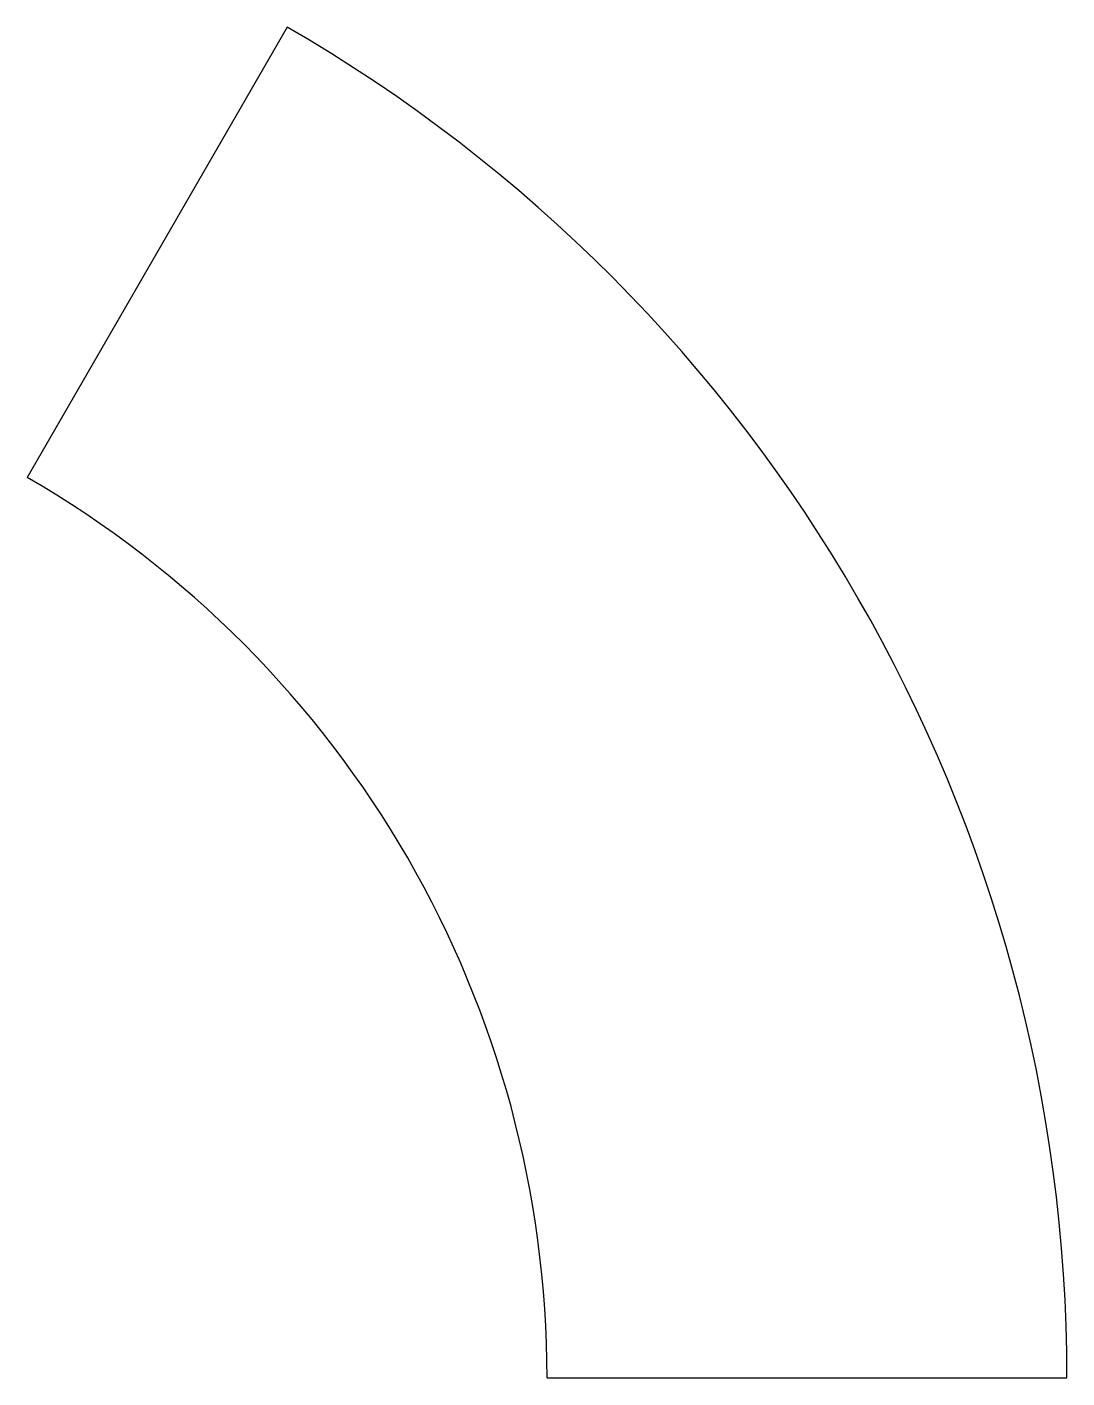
# Model space of a CAD drawing. Header units: millimetres. Extents: x 40 to 120, y 0 to 104.
import ezdxf

# ---------------------------------------------------------------- set-up
doc = ezdxf.new("R2010")
doc.units = ezdxf.units.MM

msp = doc.modelspace()

# ---------------------------------------------------------------- linework, layer by layer
for p, q in [((60, 103.92), (40, 69.28)), ((80, 0), (120, 0))]:
    msp.add_line(p, q)
for radius in [120, 80]:
    msp.add_arc((0, 0), radius, 0, 60)

doc.saveas('drawing.dxf')
